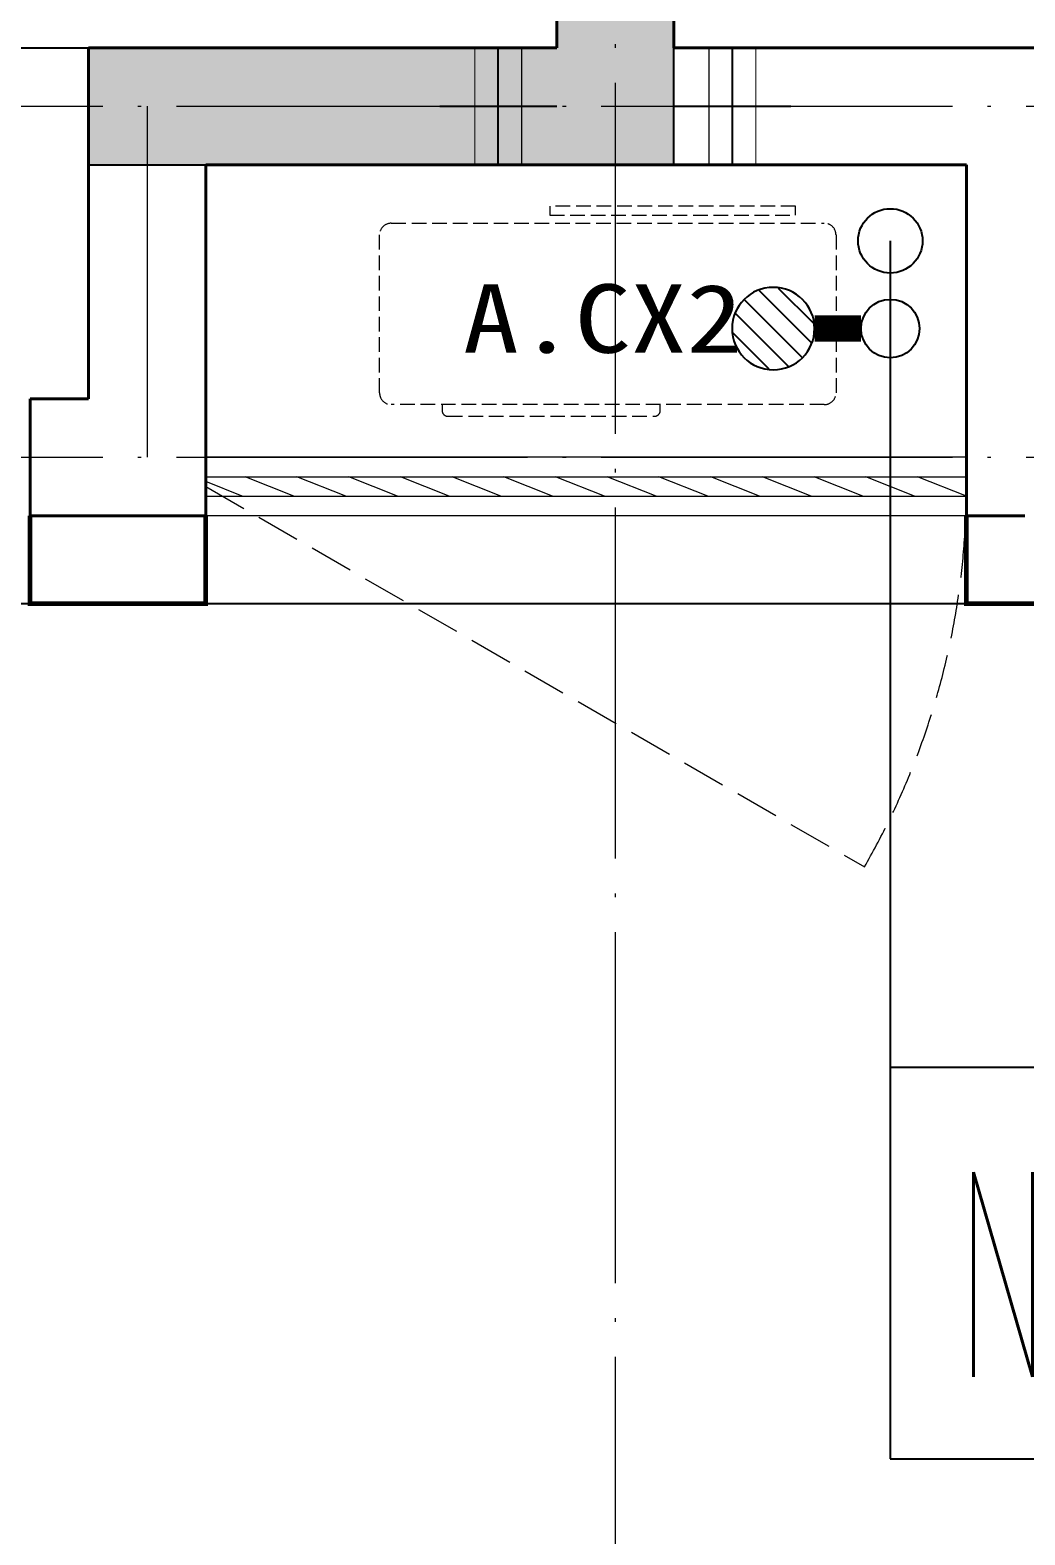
# Model space of a CAD drawing. Extents: x 27938 to 650306, y -92720 to 1524912.
# Drawn here: x 288017 to 289717, y 362482 to 365054 of the extents above; entities that cross this region are included whole.
import ezdxf

# ---------------------------------------------------------------- set-up
doc = ezdxf.new("R2010")
doc.units = 0
doc.header["$LTSCALE"] = 1000
doc.header["$MEASUREMENT"] = 0
doc.linetypes.add('DASH', pattern=[0.35, 0.25, -0.1])
doc.linetypes.add('DOTE', pattern=[2.42, 2, -0.2, 0.02, -0.2])
for name, color, linetype in [('3.5方案汇报，与郭总、侯月琴确定户型_t8$0$2020.03.04 -1安徽标准化洋房户型(UA）_t8_t8$0$看线', 154, 'Continuous'), ('COLUMN', 9, 'Continuous'), ('DIM_凝结', 3, 'Continuous'), ('DIM_污水', 3, 'Continuous'), ('EQUIP_地漏', 7, 'Continuous'), ('PIPE-凝结', 150, 'N'), ('VPIPE-凝结', 150, 'Continuous'), ('VPIPE-污水', 2, 'W'), ('机电标识类', 1, 'Continuous'), ('看线', 251, 'Continuous')]:
    doc.layers.add(name, color=color, linetype=linetype)
for name, color, linetype, lineweight in [('DOTE', 19, 'DOTE', 9), ('PUB_HATCH', 8, 'Continuous', 9), ('WALL', 9, 'Continuous', 40), ('WINDOW', 8, 'Continuous', 15), ('平面-空调室内机', 176, 'Continuous', 9), ('平面-空调预留孔', 173, 'Continuous', 15), ('空调', 76, 'Continuous', 13)]:
    doc.layers.add(name, color=color, linetype=linetype, lineweight=lineweight)
doc.styles.add('_TWT_SERIAL', font='simplex.shx', dxfattribs={"width": 0.6, "oblique": 10, "height": 3, "bigfont": 'aadri.shx'})
doc.styles.get("Standard").update_dxf_attribs({"font": 'gbenor.shx', "bigfont": 'gbcbig.shx'})
doc.styles.add('黑体', font='simhei.ttf')
doc.linetypes.add('N', pattern='A,3,-0.2,["N",Standard,S=0.25,R=0,X=-0.1,Y=-0.115],-0.2', length=3.4)
doc.linetypes.add('W', pattern='A,3,-0.2,["W",Standard,S=0.25,R=0,X=-0.1,Y=-0.115],-0.2', length=3.4)

# ---------------------------------------------------------------- blocks, each defined once
blk = doc.blocks.new('ferre')
at = {"layer": '平面-空调预留孔', "color": 0, "linetype": 'DASH', "ltscale": 0.1}
for p, q in [((93392.7, 115403.5), (93392.7, 115393.5)), ((93765.6, 115393.5), (93765.6, 115403.5)), ((93402.7, 115383.5), (93755.6, 115383.5))]:
    blk.add_line(p, q, dxfattribs=at)
blk.add_lwpolyline([(93996.7, 115742.6), (93576.8, 115742.6), (93576.8, 115727.5), (93996.7, 115727.5)], close=True, dxfattribs=at)
blk.add_lwpolyline([(94045.9, 115403.5), (93305.9, 115403.5, -0.414214), (93285.9, 115423.5), (93285.9, 115693.5, -0.414214), (93305.9, 115713.5), (94045.9, 115713.5, -0.414214), (94065.9, 115693.5), (94065.9, 115423.5, -0.414214)], format="xyb", close=True, dxfattribs=at)
for centre, start, end in [((93402.7, 115393.5), 180, 270), ((93755.6, 115393.5), 270, 0)]:
    blk.add_arc(centre, 10, start, end, dxfattribs=at)
at = {"layer": '平面-空调预留孔', "color": 0, "linetype": 'DASH', "ltscale": 0.1, "style": '黑体', "width": 1.2}
blk.add_text('A.CX2', height=117.05, dxfattribs=at).set_placement((93428.3, 115492.1))
blk = doc.blocks.new('fergve')
at = {"layer": '平面-空调预留孔', "color": 8, "linetype": 'DASH', "ltscale": 0.1}
blk.add_blockref('ferre', (25670, -60415.8), dxfattribs=at)
blk = doc.blocks.new('dongkong')
at = {"color": 0}
blk.add_wipeout([(-603756, 210771), (-603756, 210570.8), (-603836, 210570.8), (-603836, 210771)], dxfattribs=at)
at = {"layer": '机电标识类', "color": 0, "linetype": 'DASH', "ltscale": 400}
for p, q in [((-603796, 210771), (-603796, 210570.8)), ((-603896, 210670.7), (-603696, 210670.7))]:
    blk.add_line(p, q, dxfattribs=at)
at = {"layer": '空调', "color": 0, "linetype": 'DASH', "const_width": 2}
blk.add_lwpolyline([(-603756, 210771), (-603756, 210570.8), (-603836, 210570.8), (-603836, 210771)], close=True, dxfattribs=at)
blk = doc.blocks.new('FGDGDRGSDGDG')
at = {"layer": 'DOTE', "linetype": 'DOTE', "ltscale": 0.3}
for p, q in [((507082.5, 523848.5), (507082.5, 513948.5)), ((488182.5, 516548.5), (546982.5, 516548.5)), ((506282.5, 516548.5), (506282.5, 515948.5)), ((488182.5, 515948.5), (546982.5, 515948.5))]:
    blk.add_line(p, q, dxfattribs=at)
blk = doc.blocks.new('gdfgdgdgr')
at = {"layer": 'PUB_HATCH'}
blk.add_hatch(color=256, dxfattribs=at).paths.add_polyline_path([(493277.6, 520713.9), (493277.6, 520513.9), (494277.6, 520513.9), (494277.6, 522163.9), (494077.6, 522163.9), (494077.6, 520713.9)])
at = {"layer": 'COLUMN', "color": 8}
for p, q in [((494077.6, 522163.9), (494077.6, 520713.9)), ((494277.6, 520513.9), (494277.6, 522163.9)), ((493277.6, 520713.9), (493277.6, 520513.9)), ((494077.6, 520713.9), (493277.6, 520713.9)), ((493277.6, 520513.9), (494277.6, 520513.9))]:
    blk.add_line(p, q, dxfattribs=at)
blk = doc.blocks.new('$WINLIB2D$00000039')
at = {"color": 0}
for points in [[(-0.5, 0.5), (-0.5, -0.5)], [(0.5, 0.5), (-0.5, 0.5)], [(0.5, -0.5), (0.5, 0.5)], [(-0.5, 0.1667), (0.5, 0.1667)], [(-0.3839, -0.1667), (-0.448, 0.1667)], [(-0.3159, -0.1667), (-0.38, 0.1667)], [(-0.2479, -0.1667), (-0.312, 0.1667)], [(-0.1799, -0.1667), (-0.244, 0.1667)], [(-0.1119, -0.1667), (-0.176, 0.1667)], [(-0.0439, -0.1667), (-0.108, 0.1667)], [(0.0241, -0.1667), (-0.04, 0.1667)], [(0.0921, -0.1667), (0.028, 0.1667)], [(0.16, -0.1667), (0.0959, 0.1667)], [(0.228, -0.1667), (0.1639, 0.1667)], [(0.296, -0.1667), (0.2319, 0.1667)], [(0.364, -0.1667), (0.2999, 0.1667)], [(0.432, -0.1667), (0.3679, 0.1667)], [(0.5, -0.1667), (0.4359, 0.1667)], [(-0.4519, -0.1667), (-0.5, 0.0836)], [(-0.5, -0.1667), (0.5, -0.1667)], [(0.5, -0.5), (-0.5, -0.5)]]:
    blk.add_lwpolyline(points, dxfattribs=at)
blk = doc.blocks.new('$TwtSys$00000141')
for p, q in [((-141.3, 11.5), (-15.1, 137.7)), ((-141.3, 11.5), (-15.1, 137.7)), ((-130.8, -52.6), (52.6, 130.8)), ((-130.8, -52.6), (52.6, 130.8)), ((-99.7, -99.7), (99.7, 99.7)), ((-99.7, -99.7), (99.7, 99.7)), ((-48.5, -130.6), (131.4, 49.3)), ((-48.5, -130.6), (131.4, 49.3)), ((17.1, -138.4), (138.4, -17.1)), ((17.1, -138.4), (138.4, -17.1))]:
    blk.add_line(p, q)
blk.add_circle((0, 0), 141)
blk.add_circle((0, 0), 141)

msp = doc.modelspace()

# ---------------------------------------------------------------- linework, layer by layer
at = {"color": 8, "const_width": 8}
for points in [[(288316.6, 364223.7), (288316.6, 364073.7), (288016.6, 364073.7), (288016.6, 364223.7)], [(289916.6, 364223.7), (289916.6, 364073.7), (289616.6, 364073.7), (289616.6, 364223.7)]]:
    msp.add_lwpolyline(points, dxfattribs=at)
at = {"layer": '3.5方案汇报，与郭总、侯月琴确定户型_t8$0$2020.03.04 -1安徽标准化洋房户型(UA）_t8_t8$0$看线', "color": 8, "ltscale": 10}
msp.add_line((285916.6, 365023.7), (288116.6, 365023.7), dxfattribs=at)
at = {"layer": 'DIM_凝结'}
for p, q in [((289486.6, 364543.7), (289486.6, 362611.5)), ((289486.6, 362611.5), (290331.4, 362611.5))]:
    msp.add_line(p, q, dxfattribs=at)
at = {"layer": 'DIM_污水'}
for p, q in [((289486.6, 364693.7), (289486.6, 363281.2)), ((289486.6, 363281.2), (290541.8, 363281.2))]:
    msp.add_line(p, q, dxfattribs=at)
at = {"layer": 'PIPE-凝结', "const_width": 45}
msp.add_lwpolyline([(289436.6, 364543.7), (289357.1, 364543.7)], dxfattribs=at)
at = {"layer": 'VPIPE-凝结'}
msp.add_circle((289486.6, 364543.7), 50, dxfattribs=at)
at = {"layer": 'VPIPE-污水'}
msp.add_circle((289486.6, 364693.7), 55, dxfattribs=at)
at = {"layer": 'WALL', "color": 8}
for p, q in [((288116.6, 365023.7), (288116.6, 364423.7)), ((288316.6, 364823.7), (288316.6, 364323.7)), ((289616.6, 364823.7), (289616.6, 364323.7)), ((288116.6, 364423.7), (288016.6, 364423.7)), ((288016.6, 364423.7), (288016.6, 364223.7)), ((288316.6, 364223.7), (288316.6, 364323.7)), ((289616.6, 364323.7), (289616.6, 364223.7)), ((288016.6, 364223.7), (288216.6, 364223.7)), ((288216.6, 364223.7), (288316.6, 364223.7)), ((289616.6, 364223.7), (289716.6, 364223.7))]:
    msp.add_line(p, q, dxfattribs=at)
at = {"layer": 'WINDOW', "color": 8, "linetype": 'DASH', "ltscale": 0.3}
msp.add_lwpolyline([(288316.6, 364273.7), (289442.4, 363623.7, 0.131652), (289616.6, 364273.7)], format="xyb", dxfattribs=at)
at = {"layer": '看线', "color": 8, "ltscale": 0.5}
for points in [[(286416.6, 364223.7), (286416.6, 364073.7), (288016.6, 364073.7), (288016.6, 364223.7)], [(285816.6, 364073.7), (288016.6, 364073.7)], [(288316.6, 364073.7), (289616.6, 364073.7)]]:
    msp.add_lwpolyline(points, dxfattribs=at)

# ---------------------------------------------------------------- block references
at = {"layer": 'EQUIP_地漏', "xscale": 0.5, "yscale": -0.5, "zscale": 0.5, "rotation": 359.999999999987}
msp.add_blockref('$TwtSys$00000141', (289286.6, 364543.7), dxfattribs=at)
at = {"layer": 'WINDOW', "xscale": 1299.999999983003, "yscale": 100, "zscale": 1299.999999983003}
msp.add_blockref('$WINLIB2D$00000039', (288966.6, 364273.7), dxfattribs=at)
at = {"layer": '平面-空调室内机', "color": 8, "ltscale": 0.3, "xscale": -1, "rotation": 180}
for p in [(892612.6, 575594.5), (893012.7, 575594.5)]:
    msp.add_blockref('dongkong', p, dxfattribs=at)
at = {"layer": '平面-空调预留孔', "color": 8}
msp.add_blockref('fergve', (169657.9, 309426.1), dxfattribs=at)

# ---------------------------------------------------------------- texts
at = {"layer": 'DIM_凝结', "color": 7, "style": '_TWT_SERIAL', "width": 0.48}
msp.add_text('NL-4', height=350, dxfattribs=at).set_placement((289599.7, 362751.5))

# ---------------------------------------------------------------- next in the draw order: linework, layer by layer
at = {"layer": 'WALL', "color": 8}
for p, q in [((288916.6, 366123.7), (288916.6, 365023.7)), ((289116.6, 366023.7), (289116.6, 365023.7)), ((288116.6, 365023.7), (288916.6, 365023.7)), ((289116.6, 365023.7), (289816.6, 365023.7)), ((288316.6, 364823.7), (289016.6, 364823.7)), ((289016.6, 364823.7), (289616.6, 364823.7))]:
    msp.add_line(p, q, dxfattribs=at)

# ---------------------------------------------------------------- next in the draw order: block references
msp.add_blockref('FGDGDRGSDGDG', (-218065.9, -151624.7))
at = {"color": 8}
msp.add_blockref('gdfgdgdgr', (-205160.8, -155690.1), dxfattribs=at)

doc.saveas('drawing.dxf')
